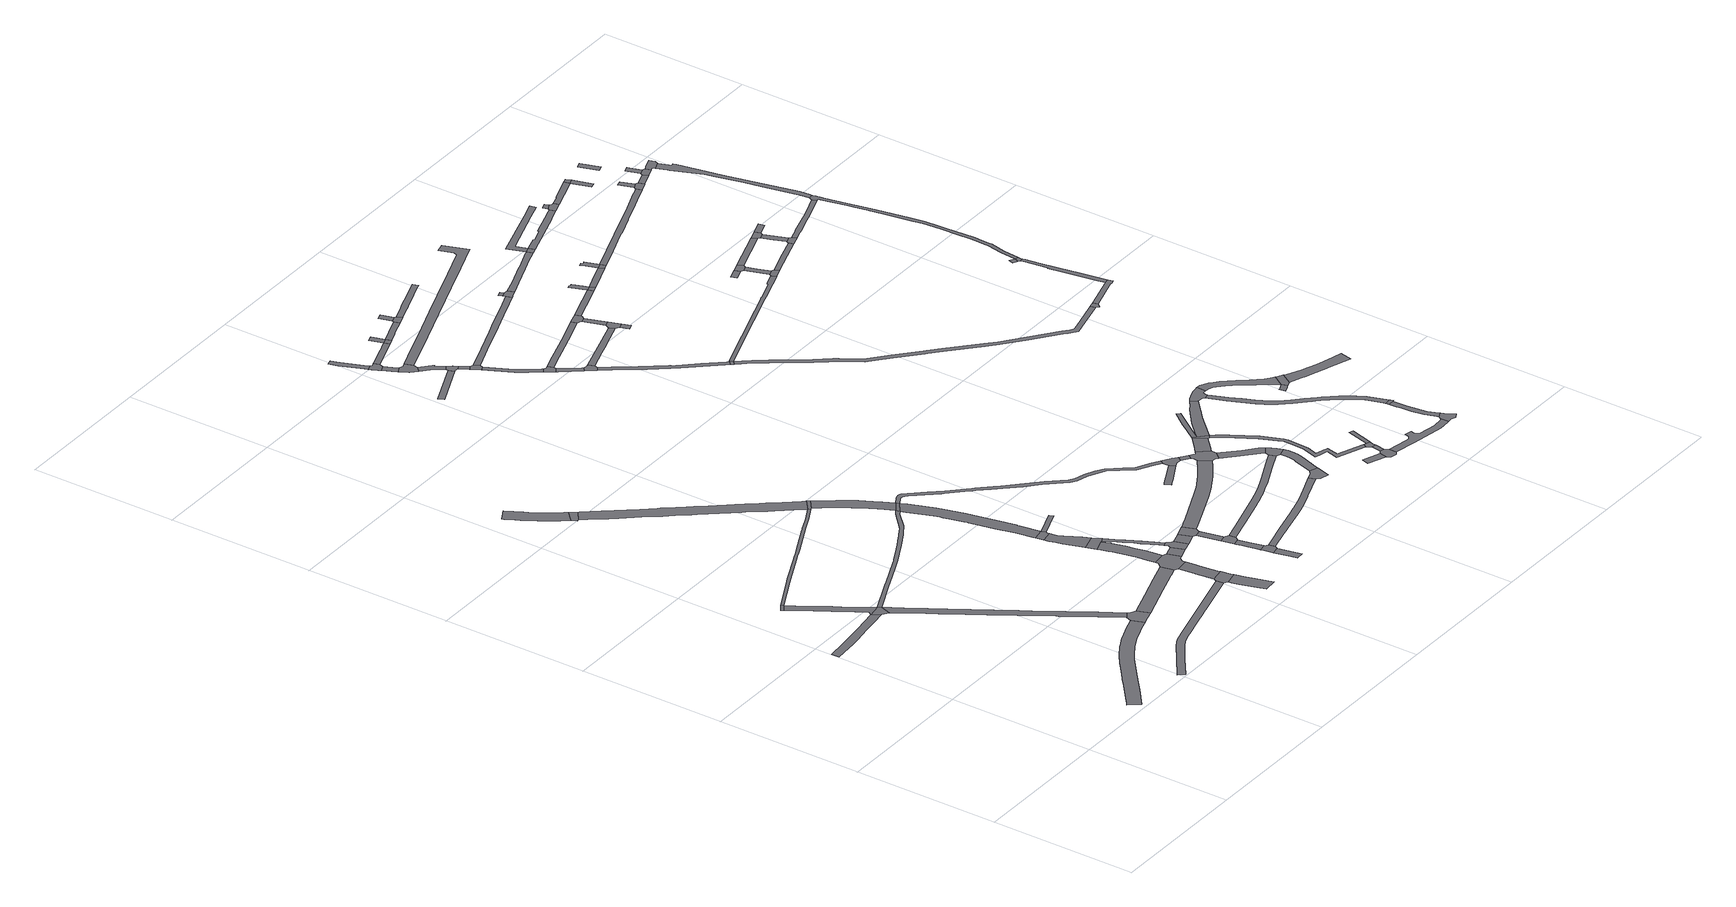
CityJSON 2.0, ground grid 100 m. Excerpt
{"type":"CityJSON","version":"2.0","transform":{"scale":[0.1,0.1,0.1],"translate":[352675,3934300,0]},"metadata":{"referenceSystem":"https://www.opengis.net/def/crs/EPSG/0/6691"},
"CityObjects":{
"road1":{"type":"Road","attributes":{"RoadStructureAttribute.sectionType":"1"},"geometry":[{"type":"MultiSurface","lod":"1","boundaries":[[[0,1,2,3,4,5,6,7,8,9,10,11,12,13]]]}]},
"road2":{"type":"Road","geometry":[{"type":"MultiSurface","lod":"1","boundaries":[[[14,15,16,17,18]]]}]},
"road3":{"type":"Road","attributes":{"RoadStructureAttribute.sectionType":"1"},"geometry":[{"type":"MultiSurface","lod":"1","boundaries":[[[19,20,21,22,23,24,25,26,27,28,29,30,31,32,33,34,35,36,37,38,39,40,41,42,43,44,45,46]]]}]},
"road4":{"type":"Road","attributes":{"RoadStructureAttribute.sectionType":"1"},"geometry":[{"type":"MultiSurface","lod":"1","boundaries":[[[16,47,48,49,50,51,13,52,53,54,55,56,57,58,59,60,61,17]]]}]},
"road5":{"type":"Road","geometry":[{"type":"MultiSurface","lod":"1","boundaries":[[[62,52,13,12,63]]]}]},
"road6":{"type":"Road","attributes":{"RoadStructureAttribute.sectionType":"1"},"geometry":[{"type":"MultiSurface","lod":"1","boundaries":[[[64,65,66,67,68,69,70,71,72,73,74,75,76,77,78,79,80,81,82,83,84,85,86,87,88,89,90,62,63,91,92,93,94,95,96,97,98,99,100,101,102,103,104,105,106,107,108,109,110]]]}]},
"road7":{"type":"Road","attributes":{"RoadStructureAttribute.sectionType":"1"},"geometry":[{"type":"MultiSurface","lod":"1","boundaries":[[[111,112,113,114,115,116,117,118,119,120,121,122,123,124,125,126,127,128,129,130,131,132,133,134,135]]]}]},
"road8":{"type":"Road","attributes":{"RoadStructureAttribute.sectionType":"1"},"geometry":[{"type":"MultiSurface","lod":"1","boundaries":[[[136,137,138,139,140,141,142,143,144,145,146,147,148,149,150,151,152,153,154,155,156,157,158,159]]]}]},
"road9":{"type":"Road","attributes":{"RoadStructureAttribute.sectionType":"1"},"geometry":[{"type":"MultiSurface","lod":"1","boundaries":[[[160,161,162,163,164,165,166,167,168,169,170,18,17,171,172,173,174,175,176,177,178,179,180]]]}]},
"road10":{"type":"Road","geometry":[{"type":"MultiSurface","lod":"1","boundaries":[[[32,31,181,182,183,184,64,110]]]}]},
"road11":{"type":"Road","geometry":[{"type":"MultiSurface","lod":"1","boundaries":[[[185,186,187,188,111,135]]]}]},
"road12":{"type":"Road","attributes":{"RoadStructureAttribute.sectionType":"1"},"geometry":[{"type":"MultiSurface","lod":"1","boundaries":[[[189,190,191,192,193,194,195,196,197,198,199,200,201,202,203,204,205,206,207,208,209,210,211,212,213,214,215,216,52,62]]]}]},
"road13":{"type":"Road","attributes":{"RoadStructureAttribute.sectionType":"1"},"geometry":[{"type":"MultiSurface","lod":"1","boundaries":[[[217,218,219,220,221,222,223,224,225,226,227,228,229,230,231,232,233,234,235,187,186,236,237,238,239,240,241,242,243,244,245,246,247,248,249,250,180]]]}]},
"road14":{"type":"Road","attributes":{"RoadStructureAttribute.sectionType":"1"},"geometry":[{"type":"MultiSurface","lod":"1","boundaries":[[[182,251,252,253,254,255,256,257,258,259,260,261,262,183]]]}]},
"road15":{"type":"Road","geometry":[{"type":"MultiSurface","lod":"1","boundaries":[[[147,263,264,265,266,267,148]]]}]},
"road16":{"type":"Road","attributes":{"RoadStructureAttribute.sectionType":"1"},"geometry":[{"type":"MultiSurface","lod":"1","boundaries":[[[268,269,270,271,264,263,272,273,274,275]]]}]},
"road17":{"type":"Road","geometry":[{"type":"MultiSurface","lod":"1","boundaries":[[[276,277,217,180,179]]]}]},
"road18":{"type":"Road","attributes":{"RoadStructureAttribute.sectionType":"1"},"geometry":[{"type":"MultiSurface","lod":"1","boundaries":[[[278,279,267,266,280,281,282,283,284]]]}]},
"road19":{"type":"Road","geometry":[{"type":"MultiSurface","lod":"1","boundaries":[[[285,286,287,288,259,258,284,283,289,290,291]]]}]},
"road20":{"type":"Road","attributes":{"RoadStructureAttribute.sectionType":"1"},"geometry":[{"type":"MultiSurface","lod":"1","boundaries":[[[276,292,293,294,295,296,297,298,299,300,301,202,302,303,304,305,306,307,277]]]}]},
"road21":{"type":"Road","attributes":{"RoadStructureAttribute.sectionType":"1"},"geometry":[{"type":"MultiSurface","lod":"1","boundaries":[[[308,309,310,311,312,313,314,315,287,286,316,317,318,319,320,321,322,323,324,325]]]}]},
"road22":{"type":"Road","geometry":[{"type":"MultiSurface","lod":"1","boundaries":[[[326,327,328,329,330,331,332]]]}]},
"road23":{"type":"Road","attributes":{"RoadStructureAttribute.sectionType":"1"},"geometry":[{"type":"MultiSurface","lod":"1","boundaries":[[[333,334,335,336,337,338,339,340,341,328,327]]]}]},
"road24":{"type":"Road","geometry":[{"type":"MultiSurface","lod":"1","boundaries":[[[324,342,338,337,325]]]}]},
"road25":{"type":"Road","attributes":{"RoadStructureAttribute.sectionType":"1"},"geometry":[{"type":"MultiSurface","lod":"1","boundaries":[[[343,344,345,346,347,348,349,350,351,352,353,354,355,201,356,357,358,359,360,361,362,363,364,365,366,367,368,369,370,326,332]]]}]},
"road26":{"type":"Road","geometry":[{"type":"MultiSurface","lod":"1","boundaries":[[[302,202,201,355]]]}]},
"road27":{"type":"Road","attributes":{"RoadStructureAttribute.sectionType":"1"},"geometry":[{"type":"MultiSurface","lod":"1","boundaries":[[[371,372,373,374,285,291]]]}]},
"road28":{"type":"Road","attributes":{"RoadStructureAttribute.sectionType":"1"},"geometry":[{"type":"MultiSurface","lod":"1","boundaries":[[[375,376,377,378,379,380,381,342,324,382,383,384,385,386,387,388]]]}]},
"road29":{"type":"Road","attributes":{"RoadStructureAttribute.sectionType":"1"},"geometry":[{"type":"MultiSurface","lod":"1","boundaries":[[[331,389,390,332]]]}]},
"road30":{"type":"Road","geometry":[{"type":"MultiSurface","lod":"1","boundaries":[[[391,373,372,392,393,394,395,375,388]]]}]},
"road31":{"type":"Road","attributes":{"RoadStructureAttribute.sectionType":"1"},"geometry":[{"type":"MultiSurface","lod":"1","boundaries":[[[396,393,392,397,398]]]}]},
"road32":{"type":"Road","attributes":{"RoadStructureAttribute.sectionType":"1"},"geometry":[{"type":"MultiSurface","lod":"1","boundaries":[[[399,400,401,402,403]]]}]},
"road33":{"type":"Road","geometry":[{"type":"MultiSurface","lod":"1","boundaries":[[[402,404,405,406,407,408,409,403]]]}]},
"road34":{"type":"Road","attributes":{"RoadStructureAttribute.sectionType":"1"},"geometry":[{"type":"MultiSurface","lod":"1","boundaries":[[[410,411,412,413,407,406,414,415,416,417]]]}]},
"road35":{"type":"Road","geometry":[{"type":"MultiSurface","lod":"1","boundaries":[[[416,418,419,420,421,417]]]}]},
"road36":{"type":"Road","attributes":{"RoadStructureAttribute.sectionType":"1"},"geometry":[{"type":"MultiSurface","lod":"1","boundaries":[[[422,423,421,420]]]}]},
"road37":{"type":"Road","geometry":[{"type":"MultiSurface","lod":"1","boundaries":[[[424,398,397,423,422,425,426]]]}]},
"road38":{"type":"Road","attributes":{"RoadStructureAttribute.sectionType":"1"},"geometry":[{"type":"MultiSurface","lod":"1","boundaries":[[[427,428,429,430]]]}]},
"road39":{"type":"Road","attributes":{"RoadStructureAttribute.sectionType":"1"},"geometry":[{"type":"MultiSurface","lod":"1","boundaries":[[[431,432,433,434,435,436,437,438,439]]]}]},
"road40":{"type":"Road","attributes":{"RoadStructureAttribute.sectionType":"1"},"geometry":[{"type":"MultiSurface","lod":"1","boundaries":[[[440,441,442,443,444,445,446,447,448,449,450,451,452,453,454,455,456,457,458,459,460,461,462,463,464,302,355,465,466,467,468,469,470,471,472,473,474,475,476,477,478,479,480,481,482,483,484,485,486,487,488,489,490,491,492,493,494,495]]]}]},
"road41":{"type":"Road","geometry":[{"type":"MultiSurface","lod":"1","boundaries":[[[496,497,439,438,498,499,500,501,502,503]]]}]},
"road42":{"type":"Road","attributes":{"RoadStructureAttribute.sectionType":"1"},"geometry":[{"type":"MultiSurface","lod":"1","boundaries":[[[504,505,501,500,506,507]]]}]},
"road43":{"type":"Road","geometry":[{"type":"MultiSurface","lod":"1","boundaries":[[[508,509,504,507,510,511,512,513,514]]]}]},
"road44":{"type":"Road","attributes":{"RoadStructureAttribute.sectionType":"1"},"geometry":[{"type":"MultiSurface","lod":"1","boundaries":[[[515,516,517,518,513,512,519,520,521]]]}]},
"road45":{"type":"Road","geometry":[{"type":"MultiSurface","lod":"1","boundaries":[[[429,522,523,524,525,515,521,430]]]}]},
"road46":{"type":"Road","attributes":{"RoadStructureAttribute.sectionType":"1"},"geometry":[{"type":"MultiSurface","lod":"1","boundaries":[[[526,527,528,529,530,531,532,533,534,405,404,535,536,537,538,539,540,541,542,543,544,545]]]}]},
"road47":{"type":"Road","attributes":{"RoadStructureAttribute.sectionType":"1"},"geometry":[{"type":"MultiSurface","lod":"1","boundaries":[[[546,547,524,523]]]}]},
"road48":{"type":"Road","attributes":{"RoadStructureAttribute.sectionType":"1"},"geometry":[{"type":"MultiSurface","lod":"1","boundaries":[[[502,548,549,550,551,552,553,503]]]}]},
"road49":{"type":"Road","attributes":{"RoadStructureAttribute.sectionType":"1"},"geometry":[{"type":"MultiSurface","lod":"1","boundaries":[[[554,555,556,557,558,559,560,561,562,563,564,565,566,567,568,569,570,571,572,573,424,426]]]}]},
"road50":{"type":"Road","geometry":[{"type":"MultiSurface","lod":"1","boundaries":[[[546,574,575,576,577,578,579,547]]]}]},
"road51":{"type":"Road","attributes":{"RoadStructureAttribute.sectionType":"1"},"geometry":[{"type":"MultiSurface","lod":"1","boundaries":[[[580,581,582,583,577,576,584,585,586]]]}]},
"road52":{"type":"Road","attributes":{"RoadStructureAttribute.sectionType":"1"},"geometry":[{"type":"MultiSurface","lod":"1","boundaries":[[[587,588,589,590,591,592,593,594,595,596,597,598,599,600,601,602,603,604,605,606,607,419,418]]]}]},
"road53":{"type":"Road","geometry":[{"type":"MultiSurface","lod":"1","boundaries":[[[608,609,610,611,612,613,614,580,586]]]}]},
"road54":{"type":"Road","geometry":[{"type":"MultiSurface","lod":"1","boundaries":[[[615,616,617,550]]]}]},
"road55":{"type":"Road","geometry":[{"type":"MultiSurface","lod":"1","boundaries":[[[549,618,615,550]]]}]},
"road56":{"type":"Road","attributes":{"RoadStructureAttribute.sectionType":"1"},"geometry":[{"type":"MultiSurface","lod":"1","boundaries":[[[619,620,621,622,623,624,625,626,627]]]}]},
"road57":{"type":"Road","attributes":{"RoadStructureAttribute.sectionType":"1"},"geometry":[{"type":"MultiSurface","lod":"1","boundaries":[[[628,629,611,610,630,631,632]]]}]},
"road58":{"type":"Road","geometry":[{"type":"MultiSurface","lod":"1","boundaries":[[[633,634,635,632,631,636,637]]]}]},
"road59":{"type":"Road","attributes":{"RoadStructureAttribute.sectionType":"1"},"geometry":[{"type":"MultiSurface","lod":"1","boundaries":[[[638,615,618,639,640,641,642]]]}]},
"road60":{"type":"Road","geometry":[{"type":"MultiSurface","lod":"1","boundaries":[[[627,626,643,644,645,646,440,495]]]}]},
"road61":{"type":"Road","attributes":{"RoadStructureAttribute.sectionType":"1"},"geometry":[{"type":"MultiSurface","lod":"1","boundaries":[[[647,648,645,644]]]}]},
"road62":{"type":"Road","attributes":{"RoadStructureAttribute.sectionType":"1"},"geometry":[{"type":"MultiSurface","lod":"1","boundaries":[[[649,650,651,652,653,654,655,656,657,658,659,637,636,660,661,662,663,664,665]]]}]},
"road63":{"type":"Road","geometry":[{"type":"MultiSurface","lod":"1","boundaries":[[[666,667,668,669]]]}]},
"road64":{"type":"Road","geometry":[{"type":"MultiSurface","lod":"1","boundaries":[[[666,669,642,641,670,671]]]}]},
"road65":{"type":"Road","geometry":[{"type":"MultiSurface","lod":"1","boundaries":[[[672,673,648,647,674,565,564,675,676,677,678]]]}]},
"road66":{"type":"Road","attributes":{"RoadStructureAttribute.sectionType":"1"},"geometry":[{"type":"MultiSurface","lod":"1","boundaries":[[[679,680,681,682,613,612,683,684,685,686,687,688]]]}]},
"road67":{"type":"Road","geometry":[{"type":"MultiSurface","lod":"1","boundaries":[[[689,545,544,690,691,692,693,694,695]]]}]},
"road68":{"type":"Road","attributes":{"RoadStructureAttribute.sectionType":"1"},"geometry":[{"type":"MultiSurface","lod":"1","boundaries":[[[578,696,697,698,699,700,701,702,703,704,705,706,707,708,579]]]}]},
"road69":{"type":"Road","attributes":{"RoadStructureAttribute.sectionType":"1"},"geometry":[{"type":"MultiSurface","lod":"1","boundaries":[[[709,710,711,712,713,634,633,714,715,716,717,718]]]}]},
"road70":{"type":"Road","attributes":{"RoadStructureAttribute.sectionType":"1"},"geometry":[{"type":"MultiSurface","lod":"1","boundaries":[[[676,719,720,721,722,723,724,677]]]}]},
"road71":{"type":"Road","attributes":{"RoadStructureAttribute.sectionType":"7"},"geometry":[{"type":"MultiSurface","lod":"1","boundaries":[[[725,726,727,728,729,672,678]]]}]},
"road72":{"type":"Road","geometry":[{"type":"MultiSurface","lod":"1","boundaries":[[[649,665,730,731,732]]]}]},
"road73":{"type":"Road","attributes":{"RoadStructureAttribute.sectionType":"1"},"geometry":[{"type":"MultiSurface","lod":"1","boundaries":[[[733,734,735,736,737,738,695,694,739,740,741,742,743,744,745,746]]]}]},
"road74":{"type":"Road","geometry":[{"type":"MultiSurface","lod":"1","boundaries":[[[745,747,748,749,722,721,599,598,746]]]}]},
"road75":{"type":"Road","attributes":{"RoadStructureAttribute.sectionType":"1"},"geometry":[{"type":"MultiSurface","lod":"1","boundaries":[[[670,750,751,752,753,754,755,756,757,758,759,760,671]]]}]},
"road76":{"type":"Road","attributes":{"RoadStructureAttribute.sectionType":"1"},"geometry":[{"type":"MultiSurface","lod":"1","boundaries":[[[761,762,763,764,765,766,767,768,769,770,771,772,773,774,775,776,777,778,779,780,781,782,783,784,785,508,514]]]}]},
"road77":{"type":"Road","geometry":[{"type":"MultiSurface","lod":"1","boundaries":[[[786,728,727,787,788,789]]]}]},
"road78":{"type":"Road","attributes":{"RoadStructureAttribute.sectionType":"1"},"geometry":[{"type":"MultiSurface","lod":"1","boundaries":[[[790,791,792,793]]]}]},
"road79":{"type":"Road","attributes":{"RoadStructureAttribute.sectionType":"1"},"geometry":[{"type":"MultiSurface","lod":"1","boundaries":[[[794,795,796,797,798,799,800,786,789]]]}]},
"road80":{"type":"Road","geometry":[{"type":"MultiSurface","lod":"1","boundaries":[[[801,688,687,802,803,804,805,806,807]]]}]},
"road81":{"type":"Road","attributes":{"RoadStructureAttribute.sectionType":"1"},"geometry":[{"type":"MultiSurface","lod":"1","boundaries":[[[787,808,809,810,811,812,813,814,815,816,817,818,819,820,821,822,823,824,825,826,827,828,829,830,831,832,833,834,835,836,837,838,839,840,788]]]}]},
"road82":{"type":"Road","geometry":[{"type":"MultiSurface","lod":"1","boundaries":[[[709,718,841,842,843,844]]]}]},
"road83":{"type":"Road","attributes":{"RoadStructureAttribute.sectionType":"1"},"geometry":[{"type":"MultiSurface","lod":"1","boundaries":[[[843,804,803,844]]]}]},
"road84":{"type":"Road","geometry":[{"type":"MultiSurface","lod":"1","boundaries":[[[841,845,846,842]]]}]},
"road85":{"type":"Road","geometry":[{"type":"MultiSurface","lod":"1","boundaries":[[[847,848,849,790,793,850,851,852]]]}]},
"road86":{"type":"Road","attributes":{"RoadStructureAttribute.sectionType":"1"},"geometry":[{"type":"MultiSurface","lod":"1","boundaries":[[[853,854,855,856,857,858,859,789,788,860,861,862,863]]]}]},
"road87":{"type":"Road","attributes":{"RoadStructureAttribute.sectionType":"1"},"geometry":[{"type":"MultiSurface","lod":"1","boundaries":[[[864,849,848,865]]]}]},
"road88":{"type":"Road","geometry":[{"type":"MultiSurface","lod":"1","boundaries":[[[866,867,868,825,824,864,865]]]}]},
"road89":{"type":"Road","geometry":[{"type":"MultiSurface","lod":"1","boundaries":[[[869,870,871,872]]]}]},
"road90":{"type":"Road","geometry":[{"type":"MultiSurface","lod":"1","boundaries":[[[703,702,873,874,875,876,869,872]]]}]},
"road91":{"type":"Road","attributes":{"RoadStructureAttribute.sectionType":"1"},"geometry":[{"type":"MultiSurface","lod":"1","boundaries":[[[877,878,868,867]]]}]},
"road92":{"type":"Road","attributes":{"RoadStructureAttribute.sectionType":"1"},"geometry":[{"type":"MultiSurface","lod":"1","boundaries":[[[806,879,880,881,882,883,884,807]]]}]},
"road93":{"type":"Road","attributes":{"RoadStructureAttribute.sectionType":"1"},"geometry":[{"type":"MultiSurface","lod":"1","boundaries":[[[885,886,887,888,889,890,891,892,893,894,895,896,897,898,847,852]]]}]},
"road94":{"type":"Road","geometry":[{"type":"MultiSurface","lod":"1","boundaries":[[[899,900,901,902,903,904,905,906,907,908,909,910,911,853,863]]]}]},
"road95":{"type":"Road","attributes":{"RoadStructureAttribute.sectionType":"1"},"geometry":[{"type":"MultiSurface","lod":"1","boundaries":[[[912,913,914,915,916,917,918,919,920,921,922,923,924,925,926,927,928,929,930,931,932,933,732,731]]]}]},
"road96":{"type":"Road","geometry":[{"type":"MultiSurface","lod":"1","boundaries":[[[934,935,936,937,938,939,940,882]]]}]},
"road97":{"type":"Road","geometry":[{"type":"MultiSurface","lod":"1","boundaries":[[[941,934,882,881]]]}]},
"road98":{"type":"Road","attributes":{"RoadStructureAttribute.sectionType":"1"},"geometry":[{"type":"MultiSurface","lod":"1","boundaries":[[[942,943,944,945,946,876,875,947,948,949,950,951,952]]]}]},
"road99":{"type":"Road","attributes":{"RoadStructureAttribute.sectionType":"1"},"geometry":[{"type":"MultiSurface","lod":"1","boundaries":[[[730,953,954,955,956,957,958,959,960,961,962,963,964,965,966,967,968,969,970,971,972,973,974,975,976,977,978,979,980,981,982,983,984,985,986,987,988,989,990,991,992,993,994,995,731]]]}]},
"road100":{"type":"Road","attributes":{"RoadStructureAttribute.sectionType":"1"},"geometry":[{"type":"MultiSurface","lod":"1","boundaries":[[[996,997,998,999,1000,1001,1002,1003,1004,1005,1006,1007,1008,1009,1010,1011,1012,1013,1014,1015,1016,1017,1018,1019,1020,1021,1022,901,900,1023,1024,1025,1026,1027,1028,1029,1030,1031,1032,1033,1034,1035,1036,1037,1038,1039,1040,1041,1042,1043]]]}]},
"road101":{"type":"Road","attributes":{"RoadStructureAttribute.sectionType":"1"},"geometry":[{"type":"MultiSurface","lod":"1","boundaries":[[[941,1044,1045,1046,1047,1048,934]]]}]},
"road102":{"type":"Road","attributes":{"RoadStructureAttribute.sectionType":"1"},"geometry":[{"type":"MultiSurface","lod":"1","boundaries":[[[1049,1050,1051,1052,1053,1054,1055,1056,1057,1058,1059,1060,907,906,1061,1062,1063,1064,1065,1066,1067,1068,1069,1070]]]}]},
"road103":{"type":"Road","geometry":[{"type":"MultiSurface","lod":"1","boundaries":[[[1071,1072,1073,1074,1075,1076,1077,889,888]]]}]},
"road104":{"type":"Road","geometry":[{"type":"MultiSurface","lod":"1","boundaries":[[[1078,1079,1080,1081,1082,1083,1084,1085,1086,1087]]]}]},
"road105":{"type":"Road","attributes":{"RoadStructureAttribute.sectionType":"1"},"geometry":[{"type":"MultiSurface","lod":"1","boundaries":[[[1088,1089,1090,1091,1092,1093,1094,1076,1075,1095,1096,1097,1098,1099]]]}]},
"road106":{"type":"Road","geometry":[{"type":"MultiSurface","lod":"1","boundaries":[[[1100,1101,1102,1103,1104,1105,1046]]]}]},
"road107":{"type":"Road","geometry":[{"type":"MultiSurface","lod":"1","boundaries":[[[1046,1045,1106,1100]]]}]},
"road108":{"type":"Road","geometry":[{"type":"MultiSurface","lod":"1","boundaries":[[[1042,1088,1099,1107,1108,1043]]]}]},
"road109":{"type":"Road","geometry":[{"type":"MultiSurface","lod":"1","boundaries":[[[952,951,1109,1110]]]}]},
"road110":{"type":"Road","geometry":[{"type":"MultiSurface","lod":"1","boundaries":[[[1086,1111,1112,1113,1114,1115,1049,1070,1087]]]}]},
"road111":{"type":"Road","attributes":{"RoadStructureAttribute.sectionType":"1"},"geometry":[{"type":"MultiSurface","lod":"1","boundaries":[[[1116,1117,1118,1119]]]}]},
"road112":{"type":"Road","attributes":{"RoadStructureAttribute.sectionType":"1"},"geometry":[{"type":"MultiSurface","lod":"1","boundaries":[[[1120,1121,1122,1123,1124,1125,1126,1127,1128,1114,1113,1129,1130,1131,1132,1133,1134]]]}]},
"road113":{"type":"Road","geometry":[{"type":"MultiSurface","lod":"1","boundaries":[[[1135,1136,1116,1119,1137,1138]]]}]},
"road114":{"type":"Road","attributes":{"RoadStructureAttribute.sectionType":"1"},"geometry":[{"type":"MultiSurface","lod":"1","boundaries":[[[1137,1139,1140,1141,1138]]]}]},
"road115":{"type":"Road","geometry":[{"type":"MultiSurface","lod":"1","boundaries":[[[1142,924,923,1143,1144,1145,1146,1140,1139]]]}]},
"road116":{"type":"Road","attributes":{"RoadStructureAttribute.sectionType":"1"},"geometry":[{"type":"MultiSurface","lod":"1","boundaries":[[[1110,1147,1148,1149,1150,1151,1152,1153,952]]]}]},
"road117":{"type":"Road","attributes":{"RoadStructureAttribute.sectionType":"1"},"geometry":[{"type":"MultiSurface","lod":"1","boundaries":[[[1109,1154,1155,1156,1157,1158,1159,1160,1161,1162,1163,1164,1165,1166,1110]]]}]},
"road118":{"type":"Road","attributes":{"RoadStructureAttribute.sectionType":"1"},"geometry":[{"type":"MultiSurface","lod":"1","boundaries":[[[1167,1168,1136,1135]]]}]},
"road119":{"type":"Road","attributes":{"RoadStructureAttribute.sectionType":"1"},"geometry":[{"type":"MultiSurface","lod":"1","boundaries":[[[1169,1170,1171,1172,1173,1174,1144,1143]]]}]},
"road120":{"type":"Road","attributes":{"RoadStructureAttribute.sectionType":"1"},"geometry":[{"type":"MultiSurface","lod":"1","boundaries":[[[1106,1175,1176,1177,1178,1179,1180,1181,1182,1183,1184,1185,1186,1187,1188,1189,1190,1191,1192,1193,1194,1100]]]}]},
"road121":{"type":"Road","geometry":[{"type":"MultiSurface","lod":"1","boundaries":[[[1195,1196,975,974,1197]]]}]},
"road122":{"type":"Road","geometry":[{"type":"MultiSurface","lod":"1","boundaries":[[[1198,1199,1200,1201]]]}]},
"road123":{"type":"Road","geometry":[{"type":"MultiSurface","lod":"1","boundaries":[[[1202,1201,1200,1158,1157,1203,1204]]]}]},
"road124":{"type":"Road","geometry":[{"type":"MultiSurface","lod":"1","boundaries":[[[1205,1168,1167,1206,1207,1208,1209]]]}]},
"road125":{"type":"Road","attributes":{"RoadStructureAttribute.sectionType":"1"},"geometry":[{"type":"MultiSurface","lod":"1","boundaries":[[[1210,1211,1207,1206,1212,1213]]]}]},
"road126":{"type":"Road","geometry":[{"type":"MultiSurface","lod":"1","boundaries":[[[1214,1172,1171,1215,1216,1217,1210,1213]]]}]},
"road127":{"type":"Road","geometry":[{"type":"MultiSurface","lod":"1","boundaries":[[[1196,1195,1218,1219,1220,1221,1222]]]}]},
"road128":{"type":"Road","attributes":{"RoadStructureAttribute.sectionType":"1"},"geometry":[{"type":"MultiSurface","lod":"1","boundaries":[[[1223,1224,1209,1208]]]}]},
"road129":{"type":"Road","attributes":{"RoadStructureAttribute.sectionType":"1"},"geometry":[{"type":"MultiSurface","lod":"1","boundaries":[[[1203,1225,1226,1227,1228,1229,1230,1231,1232,1204]]]}]},
"road130":{"type":"Road","attributes":{"RoadStructureAttribute.sectionType":"1"},"geometry":[{"type":"MultiSurface","lod":"1","boundaries":[[[1221,1233,1234,1235,1236,1237,1238,1239,1240,1241,1242,1243,1244,1222]]]}]},
"road131":{"type":"Road","geometry":[{"type":"MultiSurface","lod":"1","boundaries":[[[1245,1246,1247,1248]]]}]},
"road132":{"type":"Road","geometry":[{"type":"MultiSurface","lod":"1","boundaries":[[[1239,1238,1249,1250,1245,1248]]]}]},
"road133":{"type":"Road","attributes":{"RoadStructureAttribute.sectionType":"1"},"geometry":[{"type":"MultiSurface","lod":"1","boundaries":[[[1251,1252,1253,1227]]]}]},
"road134":{"type":"Road","geometry":[{"type":"MultiSurface","lod":"1","boundaries":[[[1254,1228,1227,1253,1255]]]}]},
"road135":{"type":"Road","geometry":[{"type":"MultiSurface","lod":"1","boundaries":[[[1256,1257,1258,1259,1260,1261,1262,1263,1264,1265,1216,1215,1266,1267,1268,1269,1270,1271,1272,1273,1274]]]}]},
"road136":{"type":"Road","attributes":{"RoadStructureAttribute.sectionType":"1"},"geometry":[{"type":"MultiSurface","lod":"1","boundaries":[[[1275,1276,1277,1278]]]}]},
"road137":{"type":"Road","geometry":[{"type":"MultiSurface","lod":"1","boundaries":[[[1186,1185,1279,1280,1281,1275,1278]]]}]},
"road138":{"type":"Road","attributes":{"RoadStructureAttribute.sectionType":"1"},"geometry":[{"type":"MultiSurface","lod":"1","boundaries":[[[1282,1283,1284,1285,1286,1287,1288,1289,1290,1291,1292,1293,1294,1295,1296,1297,1298,1299,1300,1245,1250,1301,1302,1303,1304,1305,1306,1307,1308,1309,1310,1311,1312,1313,1314,1315,1316,1317,1318,1319,1320,1256,1274]]]}]},
"road139":{"type":"Road","attributes":{"RoadStructureAttribute.sectionType":"1"},"geometry":[{"type":"MultiSurface","lod":"1","boundaries":[[[1321,1322,1281,1280,1323,1324]]]}]},
"road140":{"type":"Road","attributes":{"RoadStructureAttribute.sectionType":"1"},"geometry":[{"type":"MultiSurface","lod":"1","boundaries":[[[1325,1326,1327,1328]]]}]},
"road141":{"type":"Road","attributes":{"RoadStructureAttribute.sectionType":"1"},"geometry":[{"type":"MultiSurface","lod":"1","boundaries":[[[1329,1330,1331,1332,1333]]]}]},
"road142":{"type":"Road","geometry":[{"type":"MultiSurface","lod":"1","boundaries":[[[1332,1321,1324,1334,1335,1333]]]}]},
"road143":{"type":"Road","attributes":{"RoadStructureAttribute.sectionType":"1"},"geometry":[{"type":"MultiSurface","lod":"1","boundaries":[[[1336,1337,1338,1339,1340,1341,1342,1343,1344,1320,1319,1345,1346,1347,1348,1349,1350,1351,1352,1353,1354]]]}]},
"road144":{"type":"Road","geometry":[{"type":"MultiSurface","lod":"1","boundaries":[[[1355,1354,1353,1356,1357,1358,1335,1334]]]}]}
},
"vertices":[
[508,1946,0],[340,1922,0],[171,1900,0],[117,1894,0],[34,1886,0],[9,1885,0],[11,1831,0],[131,1840,0],[177,1845,0],[227,1850,0],[354,1869,0],[451,1882,0],[550,1895,0],[510,1946,0],
[290,2451,0],[244,2421,0],[254,2405,0],[300,2435,0],[291,2452,0],
[729,137,0],[775,174,0],[845,233,0],[1001,364,0],[1025,381,0],[1047,396,0],[1111,437,0],[1116,440,0],[1194,480,0],[1239,498,0],[1241,498,0],[1313,525,0],[1375,545,0],[1347,631,0],[1256,600,0],[1193,576,0],[1147,558,0],[1074,518,0],[1069,516,0],[981,461,0],[913,409,0],[846,354,0],[750,273,0],[741,265,0],[608,153,0],[567,120,0],[546,103,0],[602,33,0],
[291,2347,0],[409,2162,0],[439,2114,0],[530,1971,0],[527,1967,0],[601,1961,0],[600,1963,0],[578,1998,0],[568,2014,0],[558,2030,0],[485,2144,0],[456,2190,0],[453,2196,0],[447,2210,0],[337,2377,0],
[615,1940,0],[593,1871,0],
[1405,698,0],[1312,844,0],[1273,906,0],[1259,928,0],[1207,1009,0],[1187,1041,0],[1098,1180,0],[1097,1181,0],[1056,1247,0],[976,1371,0],[963,1393,0],[956,1403,0],[930,1443,0],[901,1490,0],[887,1511,0],[865,1544,0],[860,1552,0],[855,1562,0],[827,1607,0],[813,1628,0],[799,1650,0],[778,1683,0],[764,1706,0],[739,1747,0],[729,1762,0],[685,1828,0],[648,1892,0],[615,1839,0],[639,1799,0],[648,1787,0],[713,1682,0],[731,1654,0],[752,1620,0],[767,1597,0],[783,1573,0],[840,1482,0],[848,1469,0],[859,1451,0],[878,1421,0],[884,1413,0],[909,1372,0],[1009,1220,0],[1132,1025,0],[1140,1011,0],[1159,982,0],[1266,813,0],[1359,669,0],
[428,4099,0],[414,4117,0],[401,4133,0],[368,4179,0],[341,4218,0],[324,4245,0],[293,4296,0],[278,4323,0],[249,4375,0],[246,4380,0],[236,4397,0],[230,4409,0],[228,4412,0],[220,4426,0],[141,4382,0],[147,4369,0],[161,4343,0],[195,4282,0],[248,4195,0],[253,4188,0],[270,4163,0],[306,4110,0],[326,4083,0],[342,4062,0],[365,4034,0],
[1167,110,0],[1247,166,0],[1297,202,0],[1335,223,0],[1383,242,0],[1441,258,0],[1556,290,0],[1668,320,0],[1677,322,0],[1717,333,0],[1875,376,0],[2012,413,0],[2005,464,0],[1712,383,0],[1400,298,0],[1355,285,0],[1336,278,0],[1318,270,0],[1304,263,0],[1267,243,0],[1266,242,0],[1146,155,0],[1001,50,0],[1031,9,0],
[1182,2888,0],[1107,2853,0],[1085,2844,0],[1067,2834,0],[1062,2832,0],[874,2738,0],[813,2709,0],[793,2700,0],[768,2688,0],[561,2590,0],[510,2563,0],[536,2556,0],[569,2573,0],[779,2673,0],[801,2684,0],[822,2693,0],[874,2717,0],[1095,2826,0],[1192,2871,0],[1287,2922,0],[1278,2939,0],
[1420,560,0],[1484,581,0],[1456,666,0],[1413,685,0],
[384,3996,0],[392,4000,0],[464,4053,0],[454,4068,0],
[841,2045,0],[866,2054,0],[1029,2127,0],[1107,2163,0],[1109,2164,0],[1261,2245,0],[1363,2303,0],[1371,2308,0],[1404,2329,0],[1428,2344,0],[1452,2359,0],[1546,2452,0],[1571,2469,0],[1569,2498,0],[1533,2473,0],[1415,2362,0],[1351,2324,0],[1340,2318,0],[1322,2308,0],[1250,2266,0],[1206,2243,0],[1099,2186,0],[1095,2184,0],[1088,2181,0],[1085,2179,0],[1081,2178,0],[867,2082,0],[831,2067,0],
[1348,2998,0],[1331,3017,0],[1255,3107,0],[1192,3183,0],[1141,3243,0],[1112,3279,0],[1096,3300,0],[1073,3327,0],[1042,3362,0],[934,3491,0],[919,3508,0],[914,3514,0],[884,3549,0],[804,3647,0],[785,3671,0],[774,3683,0],[705,3765,0],[558,3944,0],[471,4044,0],[468,3909,0],[509,3859,0],[549,3811,0],[638,3705,0],[717,3609,0],[766,3551,0],[830,3474,0],[850,3450,0],[894,3398,0],[1023,3245,0],[1039,3225,0],[1101,3150,0],[1122,3124,0],[1150,3090,0],[1260,2960,0],
[1568,609,0],[1722,660,0],[1735,665,0],[1838,699,0],[1852,704,0],[1896,718,0],[1904,721,0],[1963,741,0],[1947,831,0],[1765,770,0],[1724,756,0],[1628,724,0],
[2037,396,0],[2125,418,0],[2123,427,0],[2109,503,0],[2020,486,0],
[2197,172,0],[2174,240,0],[2159,289,0],[2142,343,0],[2042,375,0],[2054,328,0],[2086,218,0],[2105,163,0],
[1299,2928,0],[1364,2979,0],
[2001,618,0],[2002,611,0],[2105,523,0],[2091,622,0],[2082,698,0],[2078,734,0],[1987,725,0],
[2088,882,0],[2060,892,0],[1970,881,0],[1972,861,0],[2075,759,0],[2091,784,0],[2118,793,0],
[1326,2896,0],[1338,2879,0],[1400,2794,0],[1442,2731,0],[1457,2706,0],[1476,2675,0],[1495,2641,0],[1504,2626,0],[1520,2596,0],[1538,2559,0],[1636,2546,0],[1600,2617,0],[1573,2671,0],[1530,2746,0],[1457,2856,0],[1374,2965,0],
[1895,1247,0],[1906,1215,0],[1911,1201,0],[1915,1185,0],[1922,1160,0],[1934,1116,0],[1955,1000,0],[1963,932,0],[2050,976,0],[2047,1000,0],[2045,1013,0],[2033,1075,0],[2021,1137,0],[1997,1222,0],[1997,1227,0],[1984,1258,0],[1975,1281,0],[1893,1254,0],
[1790,1631,0],[1799,1577,0],[1877,1591,0],[1878,1595,0],[1875,1614,0],[1881,1617,0],[1870,1645,0],
[1805,1541,0],[1816,1499,0],[1827,1459,0],[1858,1361,0],[1870,1324,0],[1980,1359,0],[1957,1406,0],[1905,1508,0],[1887,1543,0],
[2012,1301,0],
[1847,1786,0],[1845,1803,0],[1844,1805,0],[1831,1877,0],[1787,2090,0],[1784,2104,0],[1778,2132,0],[1764,2183,0],[1738,2282,0],[1728,2314,0],[1704,2378,0],[1664,2482,0],[1646,2523,0],[1585,2435,0],[1612,2366,0],[1644,2274,0],[1656,2235,0],[1662,2216,0],[1671,2180,0],[1694,2087,0],[1699,2064,0],[1700,2058,0],[1710,2011,0],[1718,1970,0],[1736,1890,0],[1763,1777,0],[1771,1747,0],[1787,1646,0],
[2161,807,0],[2192,818,0],[2163,906,0],[2128,895,0],
[2184,962,0],[2170,990,0],[2155,1020,0],[2122,1086,0],[2076,1176,0],[2045,1236,0],[2029,1269,0],[2014,1235,0],[2046,1174,0],[2077,1112,0],[2094,1075,0],[2122,1022,0],[2146,976,0],[2158,949,0],
[2054,1683,0],[2044,1711,0],
[2170,925,0],[2257,839,0],[2228,926,0],[2205,938,0],[2193,959,0],
[2290,945,0],[2337,866,0],[2306,951,0],
[2486,266,0],[2497,210,0],[2549,214,0],[2515,371,0],[2466,361,0],
[2529,395,0],[2522,439,0],[2497,455,0],[2449,445,0],[2451,436,0],[2462,384,0],
[2415,600,0],[2424,562,0],[2429,538,0],[2444,467,0],[2496,458,0],[2476,551,0],[2461,622,0],[2413,611,0],
[2477,647,0],[2471,692,0],[2443,707,0],[2394,697,0],
[2411,863,0],[2360,853,0],
[2391,982,0],[2409,874,0],[2422,898,0],
[1040,5472,0],[1057,5434,0],[1356,5567,0],[1339,5605,0],
[1098,6054,0],[1043,6190,0],[1032,6229,0],[1027,6249,0],[991,6240,0],[1008,6178,0],[1060,6049,0],[1078,6007,0],[1112,6021,0],
[2932,1509,0],[2869,1548,0],[2788,1593,0],[2741,1650,0],[2669,1737,0],[2616,1768,0],[2547,1802,0],[2479,1821,0],[2440,1841,0],[2344,1950,0],[2303,1989,0],[2236,2054,0],[2157,2136,0],[2125,2169,0],[2047,2251,0],[2035,2263,0],[1920,2380,0],[1848,2457,0],[1740,2576,0],[1729,2580,0],[1721,2581,0],[1712,2582,0],[1703,2581,0],[1695,2579,0],[1686,2577,0],[1688,2547,0],[1693,2550,0],[1701,2552,0],[1709,2552,0],[1717,2550,0],[1725,2547,0],[1729,2544,0],[1745,2530,0],[1880,2377,0],[1893,2368,0],[2001,2258,0],[2011,2244,0],[2021,2236,0],[2026,2231,0],[2090,2162,0],[2114,2135,0],[2137,2111,0],[2222,2022,0],[2272,1975,0],[2326,1926,0],[2337,1913,0],[2422,1817,0],[2462,1795,0],[2539,1773,0],[2604,1741,0],[2652,1714,0],[2755,1585,0],[2766,1571,0],[2825,1541,0],[2867,1516,0],[2916,1485,0],
[1130,6012,0],[1118,6018,0],[1086,5987,0],[1102,5952,0],[1110,5934,0],[1153,5954,0],[1164,5982,0],[1151,6020,0],
[1197,5866,0],[1177,5900,0],[1136,5877,0],[1156,5842,0],
[1249,5864,0],[1225,5855,0],[1188,5786,0],[1190,5783,0],[1232,5744,0],[1264,5779,0],[1270,5808,0],
[1371,5645,0],[1328,5701,0],[1342,5706,0],[1335,5713,0],[1301,5679,0],[1303,5677,0],[1343,5624,0],
[1366,5571,0],[1386,5566,0],[1414,5582,0],[1397,5610,0],
[3186,637,0],[3102,603,0],[3024,574,0],[2951,552,0],[2942,549,0],[2908,540,0],[2895,537,0],[2704,487,0],[2555,447,0],[2659,429,0],[2681,435,0],[2782,461,0],[2905,491,0],[2921,494,0],[2940,500,0],[3000,519,0],[3105,558,0],[3109,559,0],[3294,630,0],[3277,672,0],
[1424,5506,0],[1449,5523,0],
[1310,6033,0],[1390,6064,0],[1375,6101,0],[1328,6083,0],[1296,6071,0],[1158,6022,0],
[2460,913,0],[2488,924,0],[2623,982,0],[2767,1045,0],[2818,1069,0],[2857,1090,0],[2867,1095,0],[2931,1132,0],[2968,1155,0],[3061,1220,0],[3110,1258,0],[3060,1334,0],[2987,1278,0],[2917,1231,0],[2838,1184,0],[2808,1166,0],[2743,1134,0],[2479,1017,0],[2432,998,0],[2426,995,0],
[1432,5493,0],[1447,5472,0],[1460,5445,0],[1491,5460,0],[1495,5478,0],[1472,5513,0],
[1676,5146,0],[1674,5149,0],[1647,5187,0],[1578,5283,0],[1549,5265,0],[1598,5197,0],[1649,5127,0],
[2646,696,0],[2834,750,0],[2875,762,0],[2888,766,0],[2919,776,0],[2925,778,0],[2969,793,0],[3026,815,0],[3083,838,0],[3150,868,0],[3256,920,0],[3376,975,0],[3356,1015,0],[3263,972,0],[3107,899,0],[3004,854,0],[2929,826,0],[2915,822,0],[2890,813,0],[2845,800,0],[2572,721,0],
[1664,5106,0],[1677,5088,0],[1695,5065,0],[1724,5087,0],[1731,5106,0],[1718,5144,0],[1701,5138,0],
[1412,6115,0],[1386,6202,0],[1348,6191,0],
[1427,6078,0],
[2797,1380,0],[2740,1350,0],[2726,1342,0],[2746,1302,0],[2759,1310,0],[2807,1334,0],[2838,1349,0],[2936,1402,0],[2916,1441,0],
[1822,4962,0],[1744,5062,0],[1703,5055,0],[1799,4932,0],[1828,4955,0],
[1883,4914,0],[1870,4954,0],[1852,4948,0],[1849,4869,0],[1875,4889,0],
[1491,6145,0],[1499,6105,0],[1505,6108,0],[1619,6149,0],[1605,6187,0],
[2971,1420,0],[3003,1415,0],[3026,1448,0],[2992,1472,0],
[3057,1377,0],[3080,1410,0],
[2382,4278,0],[2374,4287,0],[2269,4404,0],[2143,4541,0],[2142,4542,0],[2143,4542,0],[2146,4542,0],[2142,4548,0],[2031,4693,0],[1932,4823,0],[1928,4821,0],[1903,4800,0],[2032,4631,0],[2117,4520,0],[2157,4476,0],[2338,4275,0],[2358,4253,0],
[1649,6214,0],[1623,6298,0],[1585,6286,0],[1612,6201,0],
[1676,6170,0],[1662,6208,0],
[3136,1399,0],[3117,1383,0],[3067,1366,0],[3139,1256,0],[3155,1242,0],[3196,1287,0],[3198,1325,0],
[2043,5254,0],[2014,5244,0],[1998,5238,0],[1769,5161,0],[1846,5145,0],[2007,5199,0],[2028,5206,0],[2038,5209,0],[2225,5276,0],[2211,5314,0],
[3325,691,0],[3297,627,0],[3316,610,0],[3374,594,0],[3396,669,0],[3404,692,0],[3347,712,0],
[1506,5483,0],[1666,5545,0],[1853,5615,0],[1913,5638,0],[2041,5686,0],[2097,5706,0],[2238,5759,0],[2223,5799,0],[2102,5752,0],[2027,5723,0],[1905,5678,0],[1839,5653,0],[1652,5582,0],
[2285,5089,0],[2142,5042,0],[2065,5017,0],[2046,5011,0],[2027,5005,0],[2028,4962,0],[2054,4970,0],[2082,4979,0],[2190,5015,0],[2301,5052,0],
[3234,1170,0],[3345,1066,0],[3363,1045,0],[3412,1082,0],[3386,1110,0],[3311,1178,0],
[3215,1341,0],[3219,1345,0],[3302,1424,0],[3250,1499,0],[3164,1423,0],
[2373,4236,0],[2399,4259,0],[2391,4282,0],
[3406,941,0],[3405,901,0],[3403,886,0],[3397,860,0],[3389,837,0],[3380,810,0],[3407,702,0],[3454,840,0],[3459,861,0],[3462,875,0],[3466,911,0],[3465,948,0],[3460,977,0],[3402,961,0],
[3458,985,0],[3447,1020,0],[3432,1052,0],
[1768,6204,0],[1772,6205,0],[1797,6215,0],[1924,6261,0],[2012,6293,0],[2029,6299,0],[2015,6336,0],[1902,6295,0],[1792,6256,0],[1758,6243,0],[1747,6239,0],
[1425,5865,0],[1583,5924,0],[1833,6017,0],[1916,6048,0],[1943,6057,0],[2031,6090,0],[2081,6109,0],[2119,6123,0],[2208,6156,0],[2229,6163,0],[2539,6278,0],[2479,6442,0],[2420,6427,0],[2455,6334,0],[2442,6306,0],[2238,6231,0],[2170,6206,0],[2059,6165,0],[1998,6142,0],[1896,6104,0],[1879,6098,0],[1820,6076,0],[1647,6012,0],[1564,5981,0],[1405,5922,0],
[3256,1507,0],[3313,1419,0],[3336,1436,0],[3280,1490,0],
[3750,477,0],[3631,521,0],[3614,474,0],[3742,426,0],
[3326,1558,0],[3368,1617,0],[3444,1719,0],[3420,1737,0],[3343,1635,0],[3328,1613,0],[3302,1575,0],
[2266,5333,0],[2250,5264,0],[2251,5261,0],[2289,5274,0],[2298,5292,0],[2303,5304,0],[2290,5342,0],
[3342,1387,0],[3401,1290,0],[3472,1169,0],[3522,1062,0],[3533,1037,0],[3534,1018,0],[3532,979,0],[3529,885,0],[3529,872,0],[3498,775,0],[3509,772,0],[3527,766,0],[3551,761,0],[3582,753,0],[3587,751,0],[3566,667,0],[3766,591,0],[3778,616,0],[3599,684,0],[3620,770,0],[3602,775,0],[3591,779,0],[3558,788,0],[3540,793,0],[3533,795,0],[3556,867,0],[3557,895,0],[3560,980,0],[3562,1016,0],[3560,1047,0],[3505,1184,0],[3409,1341,0],[3363,1408,0],
[2326,5039,0],[2364,5052,0],[2337,5131,0],[2300,5118,0],
[2347,4980,0],[2384,4993,0],
[3820,458,0],[3802,482,0],[3776,492,0],[3757,400,0],[3796,390,0],[3820,407,0],
[3584,1750,0],[3544,1721,0],[3513,1700,0],[3481,1677,0],[3392,1604,0],[3377,1590,0],[3313,1523,0],[3477,1586,0],[3539,1640,0],[3547,1648,0],[3620,1712,0],
[3786,558,0],[3813,554,0],
[3816,576,0],[3823,601,0],[3797,608,0],
[2254,5830,0],[2244,5856,0],[2208,5842,0],[2217,5817,0],
[2244,5761,0],[2253,5767,0],[2298,5784,0],[2282,5827,0],
[3869,757,0],[3843,765,0],
[2326,5312,0],[2495,5369,0],[2576,5399,0],[2563,5436,0],[2482,5407,0],[2451,5397,0],
[3973,380,0],[4198,341,0],[4227,343,0],[4285,348,0],[4281,397,0],[4279,397,0],[4201,391,0],[4074,413,0],[4057,438,0],[4062,466,0],[4013,476,0],[4007,446,0],[3983,429,0],[3960,433,0],
[3653,1709,0],[3668,1697,0],[3707,1707,0],[3705,1718,0],[3707,1730,0],[3712,1739,0],[3724,1741,0],[3737,1741,0],[3739,1806,0],[3714,1801,0],[3682,1796,0],[3652,1786,0],[3608,1768,0],
[2434,4271,0],[2669,4355,0],[2747,4384,0],[2849,4421,0],[2851,4421,0],[2852,4422,0],[2920,4446,0],[3081,4502,0],[3109,4512,0],[3247,4560,0],[3266,4567,0],[3335,4592,0],[3323,4624,0],[3320,4623,0],[3237,4593,0],[3237,4592,0],[3240,4585,0],[3092,4532,0],[3087,4531,0],[3045,4516,0],[2844,4445,0],[2661,4379,0],
[2600,5450,0],[2586,5488,0],[2560,5555,0],[2542,5549,0],[2540,5554,0],[2521,5547,0],[2552,5465,0],
[2614,5413,0],
[2688,5976,0],[2660,5965,0],[2547,5921,0],[2533,5916,0],[2379,5858,0],[2395,5821,0],[2548,5880,0],[2643,5917,0],[2674,5928,0],[2724,5945,0],[2711,5984,0],
[2402,4204,0],[2448,4152,0],[2509,4072,0],[2663,3856,0],[2721,3786,0],[2761,3738,0],[2846,3606,0],[2876,3580,0],[2975,3493,0],[3126,3362,0],[3138,3352,0],[3210,3288,0],[3400,3114,0],[3464,3054,0],[3607,2941,0],[3780,2808,0],[3793,2798,0],[3804,2790,0],[3856,2750,0],[3997,2785,0],[4119,2816,0],[4139,2820,0],[4129,2853,0],[4111,2848,0],[3900,2795,0],[3863,2786,0],[3843,2801,0],[3804,2832,0],[3628,2968,0],[3485,3080,0],[3422,3139,0],[3233,3313,0],[3161,3376,0],[3148,3388,0],[2997,3519,0],[2884,3617,0],[2871,3628,0],[2788,3758,0],[2765,3785,0],[2688,3878,0],[2536,4092,0],[2474,4172,0],[2434,4219,0],
[4274,794,0],[4267,816,0],[4263,835,0],[4250,873,0],[4235,912,0],[4205,967,0],[4181,1001,0],[4159,1033,0],[4146,1050,0],[4077,1130,0],[4062,1147,0],[4033,1176,0],[4005,1204,0],[3945,1260,0],[3930,1275,0],[3917,1288,0],[3904,1303,0],[3892,1318,0],[3881,1333,0],[3870,1348,0],[3860,1365,0],[3850,1381,0],[3841,1398,0],[3833,1415,0],[3789,1513,0],[3755,1587,0],[3736,1635,0],[3718,1572,0],[3787,1411,0],[3812,1362,0],[3817,1353,0],[3820,1350,0],[3842,1320,0],[3859,1294,0],[3918,1230,0],[3982,1171,0],[4004,1149,0],[4036,1116,0],[4041,1110,0],[4114,1026,0],[4149,978,0],[4171,946,0],[4199,895,0],[4213,859,0],[4224,824,0],[4233,786,0],[4236,771,0],[4278,777,0],
[2637,5421,0],[2822,5491,0],[2808,5529,0],[2670,5476,0],[2622,5459,0],
[4104,1489,0],[4081,1504,0],[4052,1528,0],[4020,1560,0],[3989,1595,0],[3938,1655,0],[3903,1696,0],[3872,1730,0],[3845,1758,0],[3822,1778,0],[3793,1794,0],[3767,1805,0],[3759,1740,0],[3777,1736,0],[3794,1728,0],[3811,1715,0],[3849,1675,0],[3908,1609,0],[3931,1580,0],[3964,1530,0],[4043,1432,0],[4056,1414,0],
[4317,350,0],[4343,336,0],[4377,357,0],[4352,399,0],[4332,441,0],[4296,423,0],[4283,402,0],
[4052,1407,0],[4041,1402,0],[4022,1393,0],[4007,1387,0],[4004,1387,0],[4010,1347,0],[4049,1363,0],[4068,1371,0],[4071,1372,0],[4056,1411,0],
[4239,749,0],[4243,698,0],[4245,667,0],[4251,593,0],[4251,592,0],[4264,511,0],[4290,434,0],[4328,448,0],[4327,450,0],[4303,520,0],[4286,654,0],[4281,749,0],
[2845,5543,0],[2811,5635,0],[2792,5628,0],[2787,5641,0],[2768,5634,0],[2775,5617,0],
[2859,5505,0],
[4293,754,0],[4284,774,0],
[2764,5959,0],[2751,5998,0],
[4088,1378,0],[4100,1382,0],[4102,1383,0],[4150,1460,0],[4122,1477,0],
[3247,4841,0],[3174,4815,0],[3187,4777,0],[3259,4803,0],
[4550,1316,0],[4493,1330,0],[4452,1340,0],[4362,1364,0],[4305,1384,0],[4277,1395,0],[4261,1402,0],[4199,1432,0],[4158,1455,0],[4185,1354,0],[4217,1341,0],[4285,1314,0],[4360,1289,0],[4374,1284,0],[4530,1232,0],
[3324,4826,0],[3305,4861,0],[3278,4794,0],[3316,4807,0],
[3332,4642,0],[3370,4656,0],[3340,4740,0],
[3327,4631,0],[3401,4616,0],[3390,4647,0],[3388,4648,0],[3381,4651,0],
[2725,6073,0],[2728,6080,0],[3049,6187,0],[3160,6223,0],[3147,6263,0],[3033,6225,0],[2669,6105,0],
[2937,6017,0],[3099,6071,0],[3106,6073,0],[3191,6103,0],[3178,6142,0],[3155,6134,0],[3083,6109,0],[2946,6064,0],[2949,6055,0],[2927,6049,0],[2850,6021,0],[2847,6029,0],[2789,6011,0],
[3623,4930,0],[3610,4968,0],
[3478,4644,0],[3562,4672,0],[3699,4719,0],[3687,4749,0],[3559,4706,0],[3467,4674,0],
[3014,5563,0],[3183,5626,0],[3226,5641,0],[3357,5690,0],[3362,5692,0],[3460,5729,0],[3518,5751,0],[3567,5770,0],[3610,5786,0],[3632,5794,0],[3682,5814,0],[3668,5851,0],[3652,5845,0],[3621,5833,0],[3617,5832,0],[3464,5773,0],[3343,5727,0],[3332,5723,0],[3170,5663,0],[3000,5601,0],
[4180,2832,0],[4171,2865,0],[4156,2805,0],
[3210,6202,0],[3175,6189,0],[3185,6156,0],[3221,6176,0],
[3240,6164,0],[3264,6128,0],[3251,6164,0],
[3641,4979,0],[3641,4922,0],[3679,4934,0],[3687,4952,0],[3674,4990,0],
[3734,4780,0],[3734,4782,0],[3669,4843,0],[3696,4768,0],
[3692,4758,0],[3763,4740,0],[3753,4771,0],[3742,4776,0],
[4413,2900,0],[4414,2896,0],[4446,2905,0],[4436,2940,0],[4403,2932,0],
[3771,4982,0],[3761,5021,0],
[3336,6152,0],[3370,6165,0],[3495,6210,0],[3487,6250,0],[3410,6222,0],[3324,6191,0],[3318,6190,0],[3315,6183,0],
[4400,3149,0],[4397,3165,0],[4377,3285,0],[4357,3379,0],[4343,3476,0],[4339,3495,0],[4315,3491,0],[4318,3471,0],[4343,3310,0],[4339,3309,0],[4357,3201,0],[4395,2981,0],
[4314,3529,0],[4280,3550,0],[4267,3517,0],[4298,3500,0],
[4337,3508,0],[4339,3527,0],
[3536,6080,0],[3573,6091,0],[3532,6224,0],
[3494,6253,0],[3517,6262,0],
[4170,4915,0],[4038,4865,0],[4031,4862,0],[4029,4862,0],[4022,4859,0],[3986,4847,0],[3972,4843,0],[3827,4796,0],[3821,4794,0],[3790,4784,0],[3802,4753,0],[3827,4761,0],[3843,4766,0],[3958,4804,0],[4005,4819,0],[4033,4829,0],[4136,4866,0],[4163,4876,0],[4182,4883,0],
[3713,5884,0],[3680,5977,0],[3643,5964,0],[3676,5869,0],
[3742,5837,0],[3744,5838,0],[3732,5876,0],
[4197,4888,0],[4199,4879,0],[4201,4869,0],[4237,4702,0],[4248,4653,0],[4264,4565,0],[4266,4553,0],[4271,4524,0],[4286,4444,0],[4298,4378,0],[4317,4275,0],[4329,4214,0],[4337,4079,0],[4343,3976,0],[4349,3879,0],[4348,3849,0],[4347,3766,0],[4347,3746,0],[4325,3643,0],[4350,3637,0],[4372,3742,0],[4373,3766,0],[4373,3815,0],[4374,3848,0],[4375,3877,0],[4362,4076,0],[4360,4121,0],[4356,4218,0],[4336,4321,0],[4297,4529,0],[4271,4657,0],[4258,4718,0],[4227,4870,0],[4225,4881,0],[4222,4893,0],[4219,4907,0],[4217,4918,0],[4214,4941,0],[4180,4936,0],
[3823,5911,0],[3778,5893,0],[3793,5856,0],[3840,5874,0],
[3677,6280,0],[3718,6153,0],[3756,6165,0],[3714,6294,0],
[3842,6020,0],[3837,6033,0],[3800,6019,0],[3832,5929,0],[3869,5944,0],
[3901,5898,0],[3887,5935,0],
[3955,5817,0],[3960,5804,0],[4040,5606,0],[4057,5533,0],[4096,5361,0],[4123,5238,0],[4170,5023,0],[4170,5020,0],[4179,4948,0],[4212,4960,0],[4203,5027,0],[4127,5370,0],[4094,5517,0],[4073,5613,0],[4033,5810,0],[4029,5830,0],[4010,5823,0],[3979,5906,0],[3929,5887,0],
[3923,5906,0],[3992,5933,0],[3977,5970,0],[3908,5943,0]
]}
